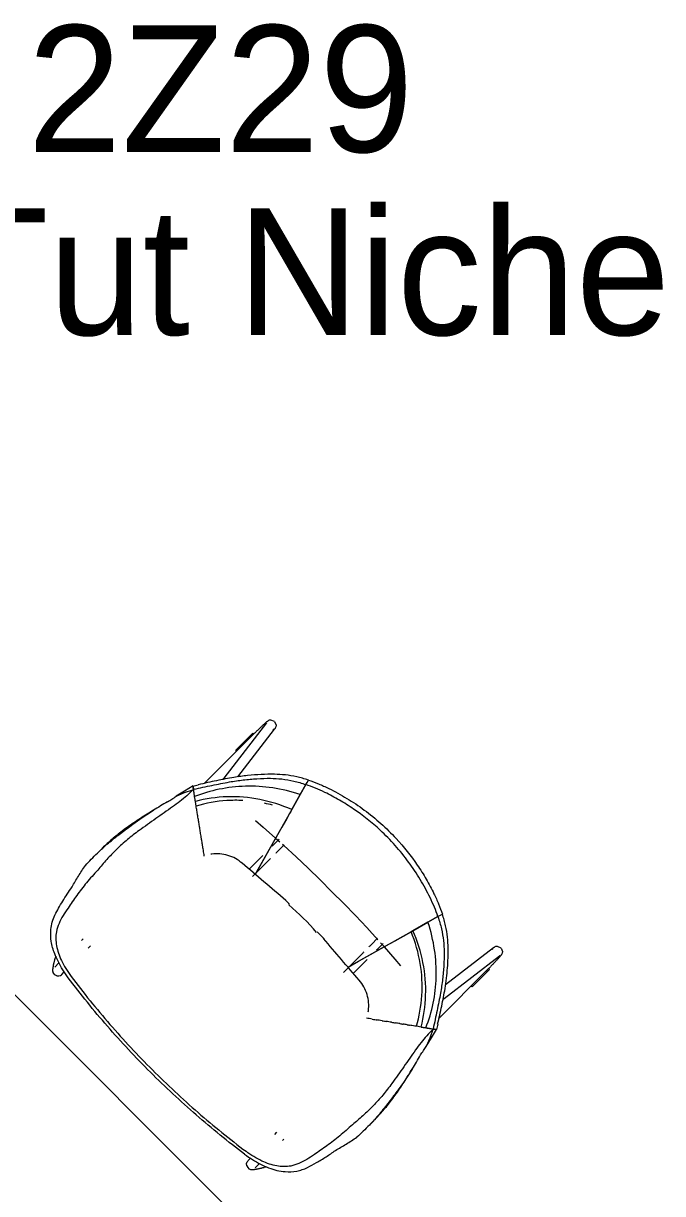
# Model space of a CAD drawing. Header units: millimetres. Extents: x 155927 to 295199, y -4084 to 97293.
# Drawn here: x 159458 to 160467, y 27635 to 29483 of the extents above; entities that cross this region are included whole.
import ezdxf

# ---------------------------------------------------------------- set-up
doc = ezdxf.new("R2010")
doc.units = ezdxf.units.MM
doc.header["$MEASUREMENT"] = 0
doc.layers.add('A-AREA-IDEN', color=7, linetype='CONTINUOUS', lineweight=9)
doc.layers.add('I-FURN', color=8, linetype='CONTINUOUS', lineweight=9)
doc.styles.add('Century Gothic', font='GOTHIC.TTF', dxfattribs={"height": 200})

msp = doc.modelspace()

# ---------------------------------------------------------------- linework, layer by layer
at = {"layer": 'I-FURN'}
for p, q in [((159841.3, 28378.3), (159774.1, 28291)), ((159837.6, 28376.3), (159837, 28375.7)), ((159838.3, 28376.9), (159837.6, 28376.3)), ((159838.9, 28377.5), (159838.3, 28376.9)), ((159839.4, 28378), (159838.9, 28377.5)), ((159840, 28378.4), (159839.4, 28378)), ((159840.5, 28378.9), (159840, 28378.4)), ((159841, 28379.3), (159840.5, 28378.9)), ((159841.5, 28379.7), (159841, 28379.3)), ((159841.4, 28378.3), (159841.3, 28378.3)), ((159841.5, 28378.5), (159841.4, 28378.3)), ((159841.9, 28380.1), (159841.5, 28379.7)), ((159841.5, 28378.5), (159841.5, 28378.5)), ((159842.4, 28380.4), (159841.9, 28380.1)), ((159842.8, 28380.7), (159842.4, 28380.4)), ((159843.3, 28381.1), (159842.8, 28380.7)), ((159843.8, 28381.4), (159843.3, 28381.1)), ((159844.5, 28381.8), (159843.8, 28381.4)), ((159845.7, 28382.3), (159844.5, 28381.8)), ((159848.2, 28382.8), (159845.7, 28382.3)), ((159853.9, 28380.7), (159848.2, 28382.8)), ((159853.9, 28380.7), (159856.5, 28374.8)), ((159820, 28362.3), (159792.7, 28335.1)), ((159795.9, 28293), (159854, 28368.5)), ((159821.4, 28360.9), (159817.1, 28356.6)), ((159818.3, 28357.8), (159817.3, 28356.8)), ((159819.3, 28358.8), (159818.3, 28357.8)), ((159820.3, 28359.8), (159819.3, 28358.8)), ((159820, 28362.3), (159821.4, 28360.9)), ((159821.3, 28360.8), (159820.3, 28359.8)), ((159822.3, 28361.8), (159821.3, 28360.8)), ((159823.3, 28362.7), (159822.3, 28361.8)), ((159824.3, 28363.7), (159823.3, 28362.7)), ((159825.2, 28364.6), (159824.3, 28363.7)), ((159826.2, 28365.6), (159825.2, 28364.6)), ((159827.1, 28366.5), (159826.2, 28365.6)), ((159828, 28367.4), (159827.1, 28366.5)), ((159829, 28368.2), (159828, 28367.4)), ((159829.8, 28369.1), (159829, 28368.2)), ((159830.7, 28369.9), (159829.8, 28369.1)), ((159831.6, 28370.8), (159830.7, 28369.9)), ((159832.4, 28371.5), (159831.6, 28370.8)), ((159833.2, 28372.3), (159832.4, 28371.5)), ((159834, 28373.1), (159833.2, 28372.3)), ((159834.8, 28373.8), (159834, 28373.1)), ((159835.5, 28374.5), (159834.8, 28373.8)), ((159836.3, 28375.1), (159835.5, 28374.5)), ((159837, 28375.7), (159836.3, 28375.1)), ((159851.8, 28367.5), (159851.5, 28367.2)), ((159852, 28367.6), (159851.8, 28367.5)), ((159852.2, 28367.8), (159852, 28367.6)), ((159854.2, 28368.7), (159854, 28368.5)), ((159854.5, 28369.1), (159854.2, 28368.7)), ((159854.8, 28369.6), (159854.5, 28369.1)), ((159855.2, 28370.1), (159854.8, 28369.6)), ((159855.6, 28370.9), (159855.2, 28370.1)), ((159856.1, 28372.1), (159855.6, 28370.9)), ((159856.5, 28374.8), (159856.1, 28372.1)), ((159817.1, 28356.6), (159743.1, 28282.7)), ((159817.3, 28356.8), (159817.1, 28356.6)), ((159794.1, 28333.6), (159792.8, 28335)), ((159771.9, 28288.8), (159774.6, 28291.5)), ((159774.1, 28291), (159773.4, 28289.8)), ((159903.4, 28280.9), (159905.4, 28284.4)), ((159903.4, 28280.9), (159905.4, 28284.4)), ((159905.4, 28284.4), (159907.4, 28288)), ((159905.4, 28284.4), (159907.4, 28288)), ((159711.9, 28270.6), (159698.6, 28262.4)), ((159698.6, 28262.4), (159711.6, 28268.2)), ((159711.6, 28268.2), (159725.1, 28272.7)), ((159725.3, 28278.7), (159711.9, 28270.6)), ((159726, 28273.3), (159725.1, 28272.7)), ((159726, 28273.3), (159725.2, 28278.7)), ((159725.2, 28278.6), (159726, 28273.3)), ((159725.3, 28278.1), (159726, 28273.3)), ((159726, 28273.3), (159726.5, 28273.4)), ((159727.9, 28261.8), (159726.9, 28267.9)), ((159894.6, 28265.2), (159881.1, 28241.3)), ((159881.1, 28241.3), (159894.6, 28265.2)), ((159903.4, 28280.9), (159894.6, 28265.2)), ((159894.6, 28265.2), (159903.4, 28280.9)), ((159728.6, 28257.5), (159727.9, 28261.8)), ((159729.1, 28254.3), (159728.6, 28257.5)), ((159730.3, 28246.9), (159729.1, 28254.3)), ((159641.6, 28226.4), (159652.2, 28233.6)), ((159652.2, 28233.6), (159662.9, 28240.4)), ((159823.5, 28139.1), (159879.6, 28238.6)), ((159877.5, 28235), (159872.7, 28226.4)), ((159879.6, 28238.6), (159877.5, 28235)), ((159881.1, 28241.3), (159879.6, 28238.6)), ((159879.6, 28238.6), (159881.1, 28241.3)), ((159630.3, 28218.3), (159641.6, 28226.4)), ((159824, 28224), (159836.1, 28213.6)), ((159836.1, 28213.6), (159855.5, 28196.4)), ((159865.4, 28213.5), (159856, 28196.8)), ((159872.7, 28226.4), (159865.4, 28213.5)), ((159856, 28196.8), (159845, 28177.2)), ((159861.1, 28194.6), (159850.9, 28184.3)), ((159855.5, 28196.4), (159862.2, 28190.4)), ((159578.1, 28176.5), (159572.2, 28170.5)), ((159845, 28177.2), (159832.9, 28155.8)), ((159850.3, 28183.7), (159850.9, 28184.3)), ((159856.5, 28173), (159855.8, 28172.3)), ((159857.2, 28173.8), (159856.5, 28173)), ((159858, 28174.5), (159857.2, 28173.8)), ((159858.7, 28175.2), (159858, 28174.5)), ((159859.3, 28175.9), (159858.7, 28175.2)), ((159859.3, 28175.9), (159869.2, 28185.7)), ((159868.7, 28184.5), (159866.7, 28186.3)), ((159887.9, 28166.8), (159868.7, 28184.5)), ((159754.8, 28171.1), (159753.3, 28170.9)), ((159835.5, 28169), (159813.8, 28147.3)), ((159819.2, 28135.7), (159846.3, 28162.8)), ((159832.9, 28155.8), (159823.5, 28139.1)), ((159847, 28163.5), (159846.3, 28162.8)), ((159847.8, 28164.3), (159847, 28163.5)), ((159907, 28148.7), (159887.9, 28166.8)), ((159926, 28130.4), (159907, 28148.7)), ((159944.7, 28111.8), (159926, 28130.4)), ((159963.3, 28093.1), (159944.7, 28111.8)), ((159981.6, 28074.1), (159963.3, 28093.1)), ((159999.6, 28055), (159981.6, 28074.1)), ((160072.4, 28050.1), (160096.2, 28063.6)), ((160096.2, 28063.6), (160072.4, 28050.1)), ((160096.2, 28063.6), (160111.9, 28072.4)), ((160111.9, 28072.4), (160096.2, 28063.6)), ((160115.5, 28074.4), (160111.9, 28072.4)), ((160115.5, 28074.4), (160111.9, 28072.4)), ((160119, 28076.4), (160115.5, 28074.4)), ((160119, 28076.4), (160115.5, 28074.4)), ((160069.6, 28048.6), (159970.1, 27992.5)), ((160017.3, 28035.7), (159999.6, 28055)), ((160057.4, 28041.7), (160066, 28046.5)), ((160066, 28046.5), (160069.6, 28048.6)), ((160069.6, 28048.6), (160072.4, 28050.1)), ((160072.4, 28050.1), (160069.6, 28048.6)), ((159859.4, 27533.5), (159364.5, 28028.4)), ((159552, 28037.6), (159549.1, 28034.8)), ((159559.7, 28022.7), (159563.3, 28026.3)), ((159931.4, 28037.8), (159932.2, 28037.5)), ((160003.4, 28024.8), (160004.1, 28025.6)), ((160004.1, 28025.6), (160004.8, 28026.3)), ((160004.8, 28026.3), (160005.6, 28027)), ((160005.6, 28027), (160006.3, 28027.7)), ((160006.3, 28027.7), (160006.9, 28028.3)), ((160016.7, 28038.2), (160006.9, 28028.3)), ((160008.2, 28014), (160027.8, 28025)), ((160015.3, 28019.8), (160025.6, 28030.1)), ((160027.4, 28024.5), (160021.4, 28031.2)), ((160027.8, 28025), (160044.5, 28034.4)), ((160044.5, 28034.4), (160057.4, 28041.7)), ((160203.1, 28025.1), (160201.9, 28024.6)), ((160205.9, 28025.5), (160203.1, 28025.1)), ((160211.7, 28022.8), (160205.9, 28025.5)), ((159507.6, 28011.8), (159507.1, 28012)), ((159507.5, 28005.7), (159507.7, 28006.4)), ((159508.6, 28010), (159507.7, 28006.6)), ((159507.7, 28006.4), (159507.7, 28006.6)), ((159993.8, 28015.2), (159963, 27984.4)), ((159986.8, 28001.9), (160008.2, 28014)), ((159993.8, 28015.2), (159994.6, 28016.1)), ((159994.6, 28016.1), (159995.4, 28016.9)), ((160015.3, 28019.8), (160014.7, 28019.2)), ((160044.6, 28005.1), (160027.4, 28024.5)), ((160122, 27943.1), (160209.3, 28010.3)), ((160199.5, 28023), (160123.9, 27964.8)), ((160198.5, 28020.8), (160198.2, 28020.5)), ((160198.7, 28021), (160198.5, 28020.8)), ((160198.8, 28021.2), (160198.7, 28021)), ((160199.7, 28023.2), (160199.5, 28023)), ((160200.1, 28023.5), (160199.7, 28023.2)), ((160200.6, 28023.8), (160200.1, 28023.5)), ((160201.2, 28024.2), (160200.6, 28023.8)), ((160201.9, 28024.6), (160201.2, 28024.2)), ((160207.4, 28006.6), (160206.8, 28005.9)), ((160207.9, 28007.2), (160207.4, 28006.6)), ((160208.5, 28007.8), (160207.9, 28007.2)), ((160209, 28008.4), (160208.5, 28007.8)), ((160209.5, 28009), (160209, 28008.4)), ((160209.5, 28010.5), (160209.3, 28010.4)), ((160209.3, 28010.4), (160209.3, 28010.3)), ((160209.5, 28010.5), (160209.5, 28010.5)), ((160209.9, 28009.5), (160209.5, 28009)), ((160210.3, 28010), (160209.9, 28009.5)), ((160210.7, 28010.5), (160210.3, 28010)), ((160211.1, 28010.9), (160210.7, 28010.5)), ((160211.4, 28011.4), (160211.1, 28010.9)), ((160211.7, 28011.8), (160211.4, 28011.4)), ((160211.7, 28022.8), (160213.8, 28017.2)), ((160212.1, 28012.3), (160211.7, 28011.8)), ((160212.4, 28012.8), (160212.1, 28012.3)), ((160212.8, 28013.5), (160212.4, 28012.8)), ((160213.3, 28014.7), (160212.8, 28013.5)), ((160213.8, 28017.2), (160213.3, 28014.7)), ((159504.1, 27989.2), (159504.2, 27989.7)), ((159504.1, 27988.8), (159504.1, 27989.2)), ((159504.1, 27988.3), (159504.1, 27988.8)), ((159504.1, 27987.8), (159504.1, 27988.3)), ((159504.2, 27990.2), (159504.3, 27990.6)), ((159504.2, 27989.7), (159504.2, 27990.2)), ((159504.3, 27991.1), (159504.4, 27991.6)), ((159504.3, 27990.6), (159504.3, 27991.1)), ((159504.4, 27991.6), (159504.5, 27992.1)), ((159504.5, 27992.1), (159504.6, 27992.6)), ((159504.6, 27992.6), (159504.7, 27993.2)), ((159504.7, 27993.2), (159504.8, 27993.7)), ((159504.8, 27993.7), (159504.9, 27994.3)), ((159504.9, 27994.3), (159505, 27994.9)), ((159505, 27994.9), (159505.1, 27995.5)), ((159505.1, 27995.5), (159505.2, 27996.1)), ((159505.2, 27996.1), (159505.3, 27996.7)), ((159505.3, 27996.7), (159505.5, 27997.4)), ((159505.5, 27997.4), (159505.6, 27998)), ((159505.6, 27998), (159505.8, 27998.7)), ((159505.8, 27998.7), (159505.9, 27999.4)), ((159505.9, 27999.4), (159506.1, 28000)), ((159506.1, 28000), (159506.2, 28000.7)), ((159506.2, 28000.7), (159506.4, 28001.4)), ((159506.4, 28001.4), (159506.6, 28002.1)), ((159506.6, 28002.1), (159506.7, 28002.8)), ((159506.7, 28002.8), (159506.9, 28003.6)), ((159506.9, 28003.6), (159507.1, 28004.3)), ((159513.6, 27999.3), (159506.9, 27992.6)), ((159507.1, 28004.3), (159507.3, 28005)), ((159507.3, 28005), (159507.5, 28005.7)), ((159970.1, 27992.5), (159986.8, 28001.9)), ((159978.3, 27982.8), (160000, 28004.5)), ((160053.5, 27994.8), (160044.6, 28005.1)), ((160166.1, 27961.7), (160193.3, 27989)), ((160187.6, 27986.1), (160191.9, 27990.4)), ((160189.8, 27988.3), (160188.9, 27987.3)), ((160190.8, 27989.3), (160189.8, 27988.3)), ((160191.8, 27990.3), (160190.8, 27989.3)), ((160192.8, 27991.3), (160191.8, 27990.3)), ((160191.9, 27990.4), (160193.3, 27989)), ((160193.8, 27992.3), (160192.8, 27991.3)), ((160194.7, 27993.2), (160193.8, 27992.3)), ((160195.7, 27994.2), (160194.7, 27993.2)), ((160196.6, 27995.2), (160195.7, 27994.2)), ((160197.5, 27996.1), (160196.6, 27995.2)), ((160198.4, 27997), (160197.5, 27996.1)), ((160199.3, 27997.9), (160198.4, 27997)), ((160200.1, 27998.8), (160199.3, 27997.9)), ((160201, 27999.7), (160200.1, 27998.8)), ((160201.8, 28000.6), (160201, 27999.7)), ((160202.6, 28001.4), (160201.8, 28000.6)), ((160203.3, 28002.2), (160202.6, 28001.4)), ((160204.1, 28003), (160203.3, 28002.2)), ((160204.8, 28003.8), (160204.1, 28003)), ((160205.5, 28004.5), (160204.8, 28003.8)), ((160206.1, 28005.2), (160205.5, 28004.5)), ((160206.8, 28005.9), (160206.1, 28005.2)), ((159504.1, 27987.3), (159504.1, 27987.8)), ((159504.1, 27986.7), (159504.1, 27987.3)), ((159504.2, 27986), (159504.1, 27986.7)), ((159504.3, 27985.2), (159504.2, 27986)), ((159504.7, 27984.1), (159504.3, 27985.2)), ((159505.5, 27982.6), (159504.7, 27984.1)), ((159507.2, 27980.6), (159505.5, 27982.6)), ((159510.2, 27979), (159507.2, 27980.6)), ((159510.2, 27979), (159513.7, 27978.9)), ((159513.7, 27978.9), (159516.1, 27979.7)), ((159516.1, 27979.7), (159517.6, 27980.6)), ((159517.6, 27980.6), (159518.2, 27981.3)), ((159518.2, 27981.3), (159522, 27985)), ((160113.7, 27912.1), (160187.6, 27986.1)), ((160187.9, 27986.3), (160187.6, 27986.1)), ((160188.9, 27987.3), (160187.9, 27986.3)), ((160166, 27961.7), (160164.7, 27963.1)), ((160122.5, 27943.6), (160119.8, 27940.9)), ((160122, 27943.1), (160120.8, 27942.3)), ((160001.9, 27922.3), (160002.1, 27923.8)), ((160085.3, 27898.1), (160077.9, 27899.3)), ((160088.5, 27897.6), (160085.3, 27898.1)), ((160092.9, 27896.9), (160088.5, 27897.6)), ((160098.9, 27895.9), (160092.9, 27896.9)), ((160104.4, 27895.5), (160104.3, 27895)), ((160093.5, 27867.6), (160101.6, 27880.9)), ((160099.2, 27880.6), (160093.5, 27867.6)), ((160103.7, 27894.1), (160099.2, 27880.6)), ((160101.6, 27880.9), (160109.7, 27894.2)), ((160104.3, 27895), (160103.7, 27894.1)), ((160104.3, 27895), (160109.7, 27894.1)), ((160109.7, 27894.1), (160104.3, 27895)), ((160104.4, 27895), (160109.7, 27894.1)), ((160071.5, 27831.8), (160064.6, 27821.2)), ((160057.4, 27810.6), (160049.3, 27799.2)), ((160064.6, 27821.2), (160057.4, 27810.6)), ((159857.3, 27732.3), (159853.7, 27728.6)), ((160001.5, 27741.1), (160007.5, 27747.1)), ((159866.5, 27718.8), (159868.7, 27721)), ((159809.9, 27682.7), (159810.7, 27685.1)), ((159810.1, 27679.2), (159809.9, 27682.7)), ((159810.1, 27679.2), (159811.6, 27676.2)), ((159810.7, 27685.1), (159811.6, 27686.5)), ((159811.6, 27686.5), (159812.3, 27687.2)), ((159811.6, 27676.2), (159813.6, 27674.5)), ((159816.1, 27691), (159812.3, 27687.2)), ((159813.6, 27674.5), (159815.1, 27673.7)), ((159823.6, 27675.9), (159830.3, 27682.6)), ((159824.8, 27673.7), (159825.3, 27673.8)), ((159825.3, 27673.8), (159825.9, 27674)), ((159825.9, 27674), (159826.5, 27674.1)), ((159826.5, 27674.1), (159827.1, 27674.2)), ((159827.1, 27674.2), (159827.8, 27674.3)), ((159827.8, 27674.3), (159828.4, 27674.5)), ((159828.4, 27674.5), (159829, 27674.6)), ((159829, 27674.6), (159829.7, 27674.7)), ((159829.7, 27674.7), (159830.4, 27674.9)), ((159830.4, 27674.9), (159831.1, 27675.1)), ((159831.1, 27675.1), (159831.8, 27675.2)), ((159831.8, 27675.2), (159832.4, 27675.4)), ((159832.4, 27675.4), (159833.2, 27675.5)), ((159833.2, 27675.5), (159833.9, 27675.7)), ((159833.9, 27675.7), (159834.6, 27675.9)), ((159834.6, 27675.9), (159835.3, 27676.1)), ((159835.3, 27676.1), (159836, 27676.3)), ((159836, 27676.3), (159836.7, 27676.5)), ((159836.7, 27676.5), (159837.5, 27676.6)), ((159837.5, 27676.6), (159837.7, 27676.7)), ((159837.7, 27676.7), (159841.1, 27677.6)), ((159843, 27676.1), (159842.8, 27676.6)), ((159815.1, 27673.7), (159816.2, 27673.3)), ((159816.2, 27673.3), (159817, 27673.2)), ((159817, 27673.2), (159817.7, 27673.1)), ((159817.7, 27673.1), (159818.3, 27673.1)), ((159818.3, 27673.1), (159818.8, 27673.1)), ((159818.8, 27673.1), (159819.3, 27673.1)), ((159819.3, 27673.1), (159819.8, 27673.1)), ((159819.8, 27673.1), (159820.2, 27673.1)), ((159820.2, 27673.1), (159820.7, 27673.2)), ((159820.7, 27673.2), (159821.2, 27673.2)), ((159821.2, 27673.2), (159821.6, 27673.3)), ((159821.6, 27673.3), (159822.1, 27673.3)), ((159822.1, 27673.3), (159822.6, 27673.4)), ((159822.6, 27673.4), (159823.1, 27673.5)), ((159823.1, 27673.5), (159823.7, 27673.6)), ((159823.7, 27673.6), (159824.2, 27673.6)), ((159824.2, 27673.6), (159824.8, 27673.7))]:
    msp.add_line(p, q, dxfattribs=at)
msp.add_arc((159634.3, 27803.3), 376.1, 40.4707, 49.8741, dxfattribs=at)
for centre, major_axis, ratio, start_param, end_param in [((159765.4, 28779.6), (411.5, 411.5), 0.743145, 3.994777, 4.011317), ((162433.7, 23714.1), (3756.6, -3756.6), 0.981627, 2.896316, 2.901258), ((161379.4, 23957.7), (4235.4, 4235.4), 0.743145, 1.263009, 1.26499), ((160610.7, 27934.4), (411.5, 411.5), 0.743145, 2.271868, 2.288409), ((155545.1, 30602.7), (3756.6, -3756.6), 0.981627, 0.240335, 0.245277), ((155788.7, 29548.3), (4235.4, 4235.4), 0.743145, 5.018195, 5.020176)]:
    msp.add_ellipse(centre, major_axis=major_axis, ratio=ratio, start_param=start_param, end_param=end_param, dxfattribs=at)
for points in [[(159726.5, 28273.4), (159736.2, 28275.6), (159755.3, 28279.7), (159773.7, 28283.3), (159782.7, 28285)], [(159789.8, 28292.2), (159780.9, 28290.6), (159762.6, 28287.2), (159743.4, 28282.9), (159733.6, 28280.5)], [(159782.7, 28285), (159790.1, 28286.3), (159804.7, 28288.5), (159826.3, 28290.4), (159840.5, 28290.8), (159847.5, 28290.8)], [(159853.8, 28297.1), (159846.9, 28297.2), (159832.9, 28296.9), (159811.6, 28295.3), (159797.1, 28293.4), (159789.8, 28292.2)], [(159847.5, 28290.8), (159853.4, 28290.8), (159865.4, 28290.1), (159884.2, 28286.9), (159897, 28283.2), (159903.4, 28280.9)], [(159907.4, 28288), (159901.2, 28290), (159888.9, 28293.4), (159870.9, 28296.4), (159859.5, 28297.1), (159853.8, 28297.1)], [(159907.4, 28288), (159912.7, 28286.2), (159923.4, 28282.2), (159934.2, 28277.4), (159939.7, 28274.7)], [(159725.1, 28272.7), (159722.1, 28269.5), (159715.6, 28263.2), (159704.7, 28254.2), (159697, 28248.4), (159693, 28245.7)], [(159725.3, 28278.1), (159725.6, 28276.2), (159725.8, 28274.5), (159726, 28273.3)], [(159727.1, 28266.4), (159726.8, 28268.3), (159726.5, 28270.6), (159726, 28273.3)], [(159727.9, 28261.8), (159727.7, 28263), (159727.5, 28264.5), (159727.1, 28266.4)], [(159894.6, 28265.2), (159865.9, 28274.8), (159806.9, 28283.2), (159752.5, 28271.7), (159727.9, 28261.8)], [(159933.5, 28268.6), (159928.5, 28271), (159918.4, 28275.5), (159908.4, 28279.3), (159903.4, 28280.9)], [(159685, 28253.7), (159687.4, 28255.1), (159692, 28257.9), (159696.5, 28260.9), (159698.6, 28262.4)], [(159728.6, 28257.5), (159728.4, 28258.8), (159728.1, 28260.2), (159727.9, 28261.8)], [(159729.1, 28254.3), (159729, 28255.2), (159728.8, 28256.3), (159728.6, 28257.5)], [(159881.1, 28241.3), (159864.8, 28248.6), (159831, 28259.3), (159779, 28263.5), (159745.3, 28258.6), (159729.1, 28254.3)], [(159732.1, 28235.9), (159731.6, 28238.8), (159730.8, 28243.7), (159730.4, 28246.2), (159730.3, 28246.9)], [(159850.8, 28248.4), (159846.6, 28249.5), (159842.4, 28250.5), (159838.1, 28251.3)], [(159653, 28234.3), (159645.8, 28229.8), (159631.5, 28220.6), (159618, 28211), (159611.4, 28206)], [(159693, 28245.7), (159684.1, 28239.5), (159666.5, 28227.2), (159649, 28214.6), (159640.2, 28208.3)], [(159732.6, 28232.4), (159732.4, 28233.7), (159732.2, 28235), (159732, 28236.1)], [(159733.7, 28225.8), (159733.3, 28228.2), (159733, 28230.3), (159732.7, 28232.4)], [(159574.3, 28172.7), (159579.8, 28178.2), (159591.5, 28188.6), (159610.5, 28203.6), (159623.6, 28213.4), (159630.3, 28218.3)], [(159734.5, 28220.8), (159734.2, 28222.7), (159733.9, 28224.5), (159733.7, 28226.2)], [(159735.7, 28213.4), (159735.3, 28216), (159734.9, 28218.5), (159734.5, 28220.8)], [(159736.7, 28207.5), (159736.3, 28209.7), (159736, 28211.9), (159735.6, 28214)], [(159640.2, 28208.3), (159633.9, 28203.7), (159621.6, 28194.2), (159604.5, 28178.8), (159589, 28162.5), (159579.4, 28151.5), (159574.9, 28145.8)], [(159611.4, 28206), (159606, 28201.7), (159595.4, 28193), (159585.4, 28183.8), (159580.6, 28179)], [(159738, 28199.3), (159737.6, 28202.1), (159737.1, 28204.8), (159736.7, 28207.5)], [(159555.3, 28153.1), (159558.3, 28156.4), (159564.6, 28162.9), (159571, 28169.4), (159574.3, 28172.7)], [(159580.6, 28179), (159578.5, 28176.9), (159576.4, 28174.8), (159574.3, 28172.7)], [(159743.1, 28168.1), (159742.6, 28171.1), (159742.1, 28174.2), (159741.6, 28177.1)], [(159803, 28156.6), (159799.8, 28159.4), (159792.6, 28164.4), (159780.6, 28169.5), (159767.8, 28171.9), (159759.1, 28171.7), (159754.8, 28171.1)], [(159872, 28097.7), (159860.4, 28107.5), (159837.3, 28127.2), (159814.4, 28146.8), (159803, 28156.6)], [(159574.9, 28145.8), (159568.7, 28139.2), (159556.9, 28126), (159541.5, 28105.7), (159532.3, 28092.5), (159528, 28085.9)], [(159534.4, 28119.2), (159537.5, 28124.8), (159544.1, 28136.2), (159551.4, 28147.5), (159555.3, 28153.1)], [(159507.3, 28074.9), (159511, 28082.2), (159519.2, 28096.8), (159529.1, 28111.7), (159534.4, 28119.2)], [(160111.9, 28072.4), (160110.3, 28077.4), (160106.6, 28087.4), (160102, 28097.4), (160099.6, 28102.5)], [(160105.7, 28108.6), (160108.4, 28103.2), (160113.3, 28092.4), (160117.2, 28081.7), (160119, 28076.4)], [(159528, 28085.9), (159525.1, 28082), (159519.8, 28074), (159513.5, 28061.7), (159510.7, 28053), (159509.6, 28048.6)], [(159877.8, 28091.8), (159875.9, 28093.8), (159873.9, 28095.7), (159872, 28097.7)], [(160092.9, 27896.9), (160102.7, 27921.5), (160114.2, 27975.9), (160105.8, 28034.9), (160096.2, 28063.6)], [(160111.9, 28072.4), (160114.2, 28066), (160117.9, 28053.2), (160121.1, 28034.4), (160121.8, 28022.4), (160121.8, 28016.5)], [(160128.1, 28022.8), (160128.1, 28028.5), (160127.4, 28039.9), (160124.4, 28057.9), (160121, 28070.2), (160119, 28076.4)], [(159509.6, 28048.6), (159509, 28045), (159508.4, 28037.8), (159509.5, 28026.5), (159512.6, 28014.8), (159515.8, 28007), (159517.6, 28003)], [(159932.2, 28037.5), (159928.6, 28041.1), (159924.9, 28044.7), (159921.3, 28048.4)], [(160077.9, 27899.3), (160082.6, 27914.8), (160088.5, 27947.5), (160086, 27998.6), (160076.4, 28032.3), (160069.6, 28048.6)], [(160085.3, 27898.1), (160089.6, 27914.3), (160094.5, 27948), (160090.4, 28000), (160079.6, 28033.8), (160072.4, 28050.1)], [(159987.6, 27972), (159978.3, 27982.9), (159959.5, 28004.7), (159940.8, 28026.7), (159931.4, 28037.8)], [(159528.4, 27975.8), (159525.3, 27979.9), (159519.6, 27988.1), (159512.4, 28000.9), (159508.7, 28009.4), (159507, 28013.7)], [(160121.8, 28016.5), (160121.8, 28009.5), (160121.4, 27995.3), (160119.5, 27973.7), (160117.3, 27959), (160116, 27951.6)], [(160123.2, 27958.8), (160125, 27969.8), (160127.6, 27991.5), (160128.3, 28012.5), (160128.1, 28022.8)], [(159517.6, 28003), (159519.7, 27998.8), (159524.2, 27990.3), (159529.8, 27982.1), (159532.9, 27978)], [(160002.1, 27923.8), (160002.7, 27928.1), (160002.9, 27936.8), (160000.5, 27949.6), (159995.4, 27961.6), (159990.4, 27968.7), (159987.6, 27972)], [(160116, 27951.6), (160114.3, 27942.7), (160110.7, 27924.3), (160106.6, 27905.2), (160104.4, 27895.5)], [(160111.5, 27902.6), (160113.9, 27912.3), (160118.2, 27931.5), (160121.6, 27949.8), (160123.2, 27958.8)], [(160008.2, 27910.6), (160005.2, 27911.1), (160002.1, 27911.6), (159999.1, 27912.1)], [(160008.2, 27910.6), (160010.9, 27910.1), (160013.5, 27909.7), (160016.2, 27909.3)], [(160023.7, 27908.1), (160020.8, 27908.5), (160018, 27909), (160015.1, 27909.5)], [(160023.7, 27908.1), (160026.2, 27907.7), (160028.7, 27907.3), (160031.2, 27906.9)], [(160038.5, 27905.7), (160035.8, 27906.1), (160033.1, 27906.5), (160030.3, 27907)], [(160038.5, 27905.7), (160040.7, 27905.3), (160042.9, 27905), (160045.1, 27904.6)], [(160051.8, 27903.5), (160049.4, 27903.9), (160047, 27904.3), (160044.4, 27904.7)], [(160051.8, 27903.5), (160053.7, 27903.2), (160055.5, 27902.9), (160057.2, 27902.6)], [(160063.4, 27901.6), (160061.4, 27902), (160059.2, 27902.3), (160056.8, 27902.7)], [(160085.3, 27898.1), (160086.2, 27897.9), (160087.3, 27897.8), (160088.5, 27897.6)], [(160088.5, 27897.6), (160089.8, 27897.4), (160091.2, 27897.1), (160092.9, 27896.9)], [(160092.9, 27896.9), (160094, 27896.7), (160095.5, 27896.4), (160097.4, 27896.1)], [(160097.4, 27896.1), (160099.3, 27895.8), (160101.6, 27895.5), (160104.3, 27895)], [(160103.7, 27894.1), (160100.5, 27891), (160094.2, 27884.6), (160085.2, 27873.7), (160079.5, 27866), (160076.7, 27862)], [(160109.7, 27894.1), (160107.5, 27894.5), (160105.8, 27894.8), (160104.4, 27895)], [(160076.7, 27862), (160070.5, 27853.1), (160058.2, 27835.5), (160045.6, 27817.9), (160039.3, 27809.2)], [(160084.7, 27854), (160086.1, 27856.3), (160088.9, 27861), (160091.9, 27865.4), (160093.5, 27867.6)], [(160037, 27780.4), (160042, 27786.9), (160051.6, 27800.5), (160060.8, 27814.7), (160065.3, 27822)], [(160039.3, 27809.2), (160034.7, 27802.8), (160025.2, 27790.6), (160009.8, 27773.5), (159993.6, 27758), (159982.5, 27748.4), (159976.9, 27743.9)], [(160049.3, 27799.2), (160044.4, 27792.6), (160034.6, 27779.5), (160019.6, 27760.5), (160009.2, 27748.8), (160003.7, 27743.3)], [(160010, 27749.6), (160014.8, 27754.4), (160024, 27764.4), (160032.7, 27775), (160037, 27780.4)], [(160003.7, 27743.3), (160005.8, 27745.4), (160007.9, 27747.5), (160010, 27749.6)], [(159976.9, 27743.9), (159970.3, 27737.7), (159957, 27725.9), (159936.7, 27710.5), (159923.5, 27701.3), (159916.9, 27697)], [(160003.7, 27743.3), (160000.4, 27740), (159993.9, 27733.5), (159987.4, 27727.3), (159984.1, 27724.3)], [(159950.2, 27703.4), (159955.8, 27706.5), (159967.2, 27713.1), (159978.5, 27720.4), (159984.1, 27724.3)], [(159806.8, 27697.4), (159810.9, 27694.3), (159819.2, 27688.6), (159831.9, 27681.4), (159840.4, 27677.6), (159844.7, 27676)], [(159834.1, 27686.6), (159829.8, 27688.7), (159821.4, 27693.2), (159813.1, 27698.8), (159809, 27701.9)], [(159916.9, 27697), (159913, 27694.1), (159905, 27688.8), (159892.7, 27682.5), (159884, 27679.7), (159879.6, 27678.6)], [(159905.9, 27676.3), (159910.7, 27678.8), (159920.4, 27684.1), (159935.3, 27693), (159945.2, 27699.8), (159950.2, 27703.4)], [(159879.6, 27678.6), (159876.1, 27678), (159868.8, 27677.4), (159857.5, 27678.5), (159845.8, 27681.6), (159838, 27684.7), (159834.1, 27686.6)]]:
    msp.add_open_spline(points, degree=3, dxfattribs=at)
for points, knots in [([(160099.6, 28102.5), (160094.9, 28112.1), (160084.5, 28131.2), (160066.1, 28158.9), (160044.8, 28185.1), (160016.4, 28214.1), (159986.4, 28237.9), (159956.5, 28256.7), (159941.2, 28264.8), (159933.5, 28268.6)], [-1, -1, -1, -1, -0.861111, -0.722222, -0.583333, -0.444444, -0.222222, -0.111111, 0, 0, 0, 0]), ([(159939.7, 28274.7), (159949.3, 28270), (159968.3, 28259.6), (159996, 28241.1), (160022.1, 28219.8), (160051.1, 28191.4), (160075, 28161.4), (160093.8, 28131.6), (160102, 28116.4), (160105.7, 28108.6)], [-1, -1, -1, -1, -0.861111, -0.722222, -0.583333, -0.444444, -0.222222, -0.111111, 0, 0, 0, 0]), ([(159804.1, 28255.7), (159795.6, 28256.2), (159770.3, 28256), (159745.8, 28251.6), (159730.3, 28246.9)], [0.4999878, 0.4999878, 0.4999878, 0.4999878, 0.6666667, 1, 1, 1, 1]), ([(159739.1, 28192.7), (159739.1, 28192.7), (159738.8, 28194.6), (159738.4, 28197.2), (159738, 28199.6), (159737.9, 28200.2)], [-0.78716796, -0.78716796, -0.78716796, -0.78716796, -0.78571429, -0.73214286, -0.71428571, -0.71428571, -0.71428571, -0.71428571]), ([(159740.5, 28184.1), (159740.1, 28186.7), (159739.6, 28189.6), (159739.1, 28192.4), (159739.1, 28192.7)], [-0.85714286, -0.85714286, -0.85714286, -0.85714286, -0.78571429, -0.77790979, -0.77790979, -0.77790979, -0.77790979]), ([(159741.6, 28177.2), (159741.4, 28178.5), (159740.9, 28181.2), (159740.5, 28183.9), (159740.3, 28185.2)], [-0.93070121, -0.93070121, -0.93070121, -0.93070121, -0.89285714, -0.85714286, -0.85714286, -0.85714286, -0.85714286]), ([(159507, 28013.7), (159505.7, 28017), (159503.5, 28023.5), (159500.7, 28036.5), (159500.2, 28050.1), (159502.8, 28063.9), (159505.5, 28071.3), (159507.3, 28074.9)], [-1, -1, -1, -1, -0.85, -0.7, -0.4, -0.2, 0, 0, 0, 0]), ([(159806.8, 27697.4), (159793.8, 27707.2), (159768.1, 27727.3), (159717.7, 27769.6), (159657.1, 27826.1), (159600.6, 27886.6), (159558.3, 27937), (159538.2, 27962.8), (159528.4, 27975.8)], [-1, -1, -1, -1, -0.875, -0.75, -0.5, -0.25, -0.125, 0, 0, 0, 0]), ([(159532.9, 27978), (159542.6, 27965.1), (159562.5, 27939.6), (159604.5, 27889.6), (159660.5, 27829.5), (159720.6, 27773.5), (159770.6, 27731.5), (159796.1, 27711.6), (159809, 27701.9)], [-1, -1, -1, -1, -0.875, -0.75, -0.5, -0.25, -0.125, 0, 0, 0, 0]), ([(160063.4, 27901.6), (160063.9, 27901.6), (160065.2, 27901.3), (160066.4, 27901.2), (160067.1, 27901)], [0.65641149, 0.65641149, 0.65641149, 0.65641149, 0.67857143, 0.71428571, 0.71428571, 0.71428571, 0.71428571]), ([(160077.9, 27899.3), (160077.4, 27899.4), (160075.7, 27899.6), (160071.7, 27900.3), (160068.4, 27900.8), (160066.9, 27901.1)], [-1, -1, -1, -1, -0.8928571, -0.7857143, -0.7142857, -0.7142857, -0.7142857, -0.7142857]), ([(159844.7, 27676), (159849.1, 27674.3), (159857.8, 27671.5), (159872.8, 27669.1), (159886.1, 27669.8), (159897.7, 27672.8), (159903.2, 27675), (159905.9, 27676.3)], [0, 0, 0, 0, 0.2, 0.4, 0.7, 0.85, 1, 1, 1, 1])]:
    msp.add_open_spline(points, degree=3, knots=knots, dxfattribs=at)

# ---------------------------------------------------------------- texts
at = {"layer": 'A-AREA-IDEN', "style": 'Century Gothic'}
for s, p in [('2Z29', (159463.9, 29279.6)), ('4P Tut Niche', (158932.6, 28990.6))]:
    msp.add_text(s, height=200, dxfattribs=at).set_placement(p)

doc.saveas('drawing.dxf')
